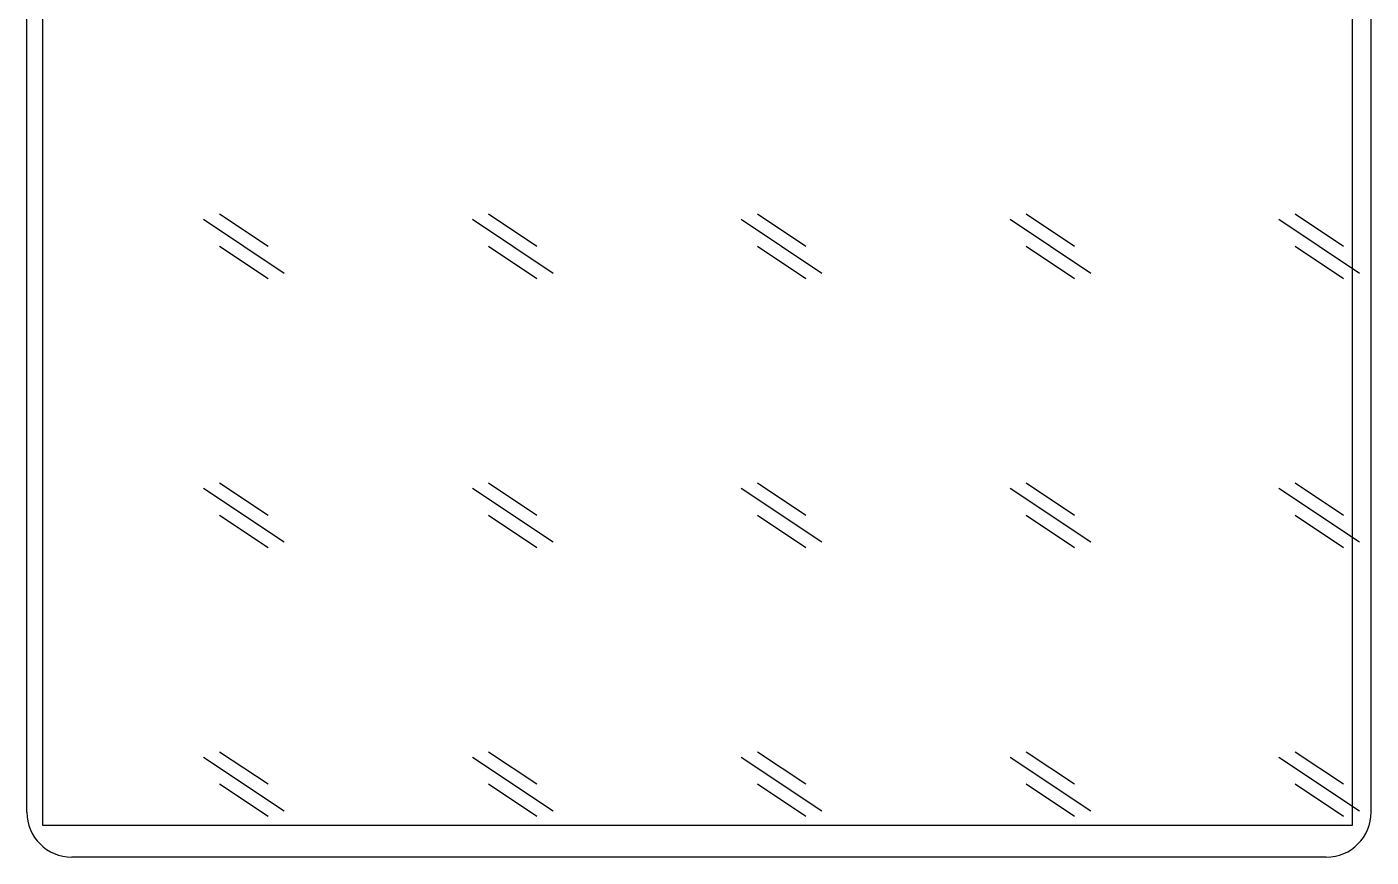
# Model space of a CAD drawing. Header units: inches. Extents: x 6.7 to 49.2, y 11 to 35.8.
# Drawn here: x 7.587 to 9.087, y 12.728 to 13.654 of the extents above; entities that cross this region are included whole.
import ezdxf

# ---------------------------------------------------------------- set-up
doc = ezdxf.new("R2010")
doc.units = ezdxf.units.IN
doc.header["$MEASUREMENT"] = 0
doc.layers.add('1', color=1, linetype='Continuous')
doc.layers.add('4', color=4, linetype='Continuous')

msp = doc.modelspace()

# ---------------------------------------------------------------- linework, layer by layer
at = {"layer": '1'}
for p, q in [((7.8562, 13.4088), (7.8022, 13.4448)), ((8.1562, 13.4088), (8.1022, 13.4448)), ((8.4562, 13.4088), (8.4022, 13.4448)), ((8.7562, 13.4088), (8.7022, 13.4448)), ((9.0562, 13.4088), (9.0022, 13.4448)), ((7.8742, 13.3788), (7.7842, 13.4388)), ((8.1742, 13.3788), (8.0842, 13.4388)), ((8.4742, 13.3788), (8.3842, 13.4388)), ((8.7742, 13.3788), (8.6842, 13.4388)), ((9.0742, 13.3788), (8.9842, 13.4388)), ((7.8562, 13.3728), (7.8022, 13.4088)), ((8.1562, 13.3728), (8.1022, 13.4088)), ((8.4562, 13.3728), (8.4022, 13.4088)), ((8.7562, 13.3728), (8.7022, 13.4088)), ((9.0562, 13.3728), (9.0022, 13.4088)), ((7.8562, 13.1088), (7.8022, 13.1448)), ((8.1562, 13.1088), (8.1022, 13.1448)), ((8.4562, 13.1088), (8.4022, 13.1448)), ((8.7562, 13.1088), (8.7022, 13.1448)), ((9.0562, 13.1088), (9.0022, 13.1448)), ((7.8742, 13.0788), (7.7842, 13.1388)), ((8.1742, 13.0788), (8.0842, 13.1388)), ((8.4742, 13.0788), (8.3842, 13.1388)), ((8.7742, 13.0788), (8.6842, 13.1388)), ((9.0742, 13.0788), (8.9842, 13.1388)), ((7.8562, 13.0728), (7.8022, 13.1088)), ((8.1562, 13.0728), (8.1022, 13.1088)), ((8.4562, 13.0728), (8.4022, 13.1088)), ((8.7562, 13.0728), (8.7022, 13.1088)), ((9.0562, 13.0728), (9.0022, 13.1088)), ((7.8562, 12.8088), (7.8022, 12.8448)), ((8.1562, 12.8088), (8.1022, 12.8448)), ((8.4562, 12.8088), (8.4022, 12.8448)), ((8.7562, 12.8088), (8.7022, 12.8448)), ((9.0562, 12.8088), (9.0022, 12.8448)), ((7.8742, 12.7788), (7.7842, 12.8388)), ((8.1742, 12.7788), (8.0842, 12.8388)), ((8.4742, 12.7788), (8.3842, 12.8388)), ((8.7742, 12.7788), (8.6842, 12.8388)), ((9.0742, 12.7788), (8.9842, 12.8388)), ((7.8562, 12.7728), (7.8022, 12.8088)), ((8.1562, 12.7728), (8.1022, 12.8088)), ((8.4562, 12.7728), (8.4022, 12.8088)), ((8.7562, 12.7728), (8.7022, 12.8088)), ((9.0562, 12.7728), (9.0022, 12.8088))]:
    msp.add_line(p, q, dxfattribs=at)
at = {"layer": '4'}
for p, q in [((7.5871, 12.7776), (7.5871, 14.6276)), ((9.0871, 12.7776), (9.0871, 14.149)), ((9.0371, 12.7276), (7.6371, 12.7276))]:
    msp.add_line(p, q, dxfattribs=at)
msp.add_lwpolyline([(9.0659, 14.0549), (9.0659, 12.7627), (7.6048, 12.7627), (7.6048, 14.07)], dxfattribs=at)
for centre, start, end in [((7.6371, 12.7776), 180, 270), ((9.0371, 12.7776), 270, 0)]:
    msp.add_arc(centre, 0.05, start, end, dxfattribs=at)

doc.saveas('drawing.dxf')
